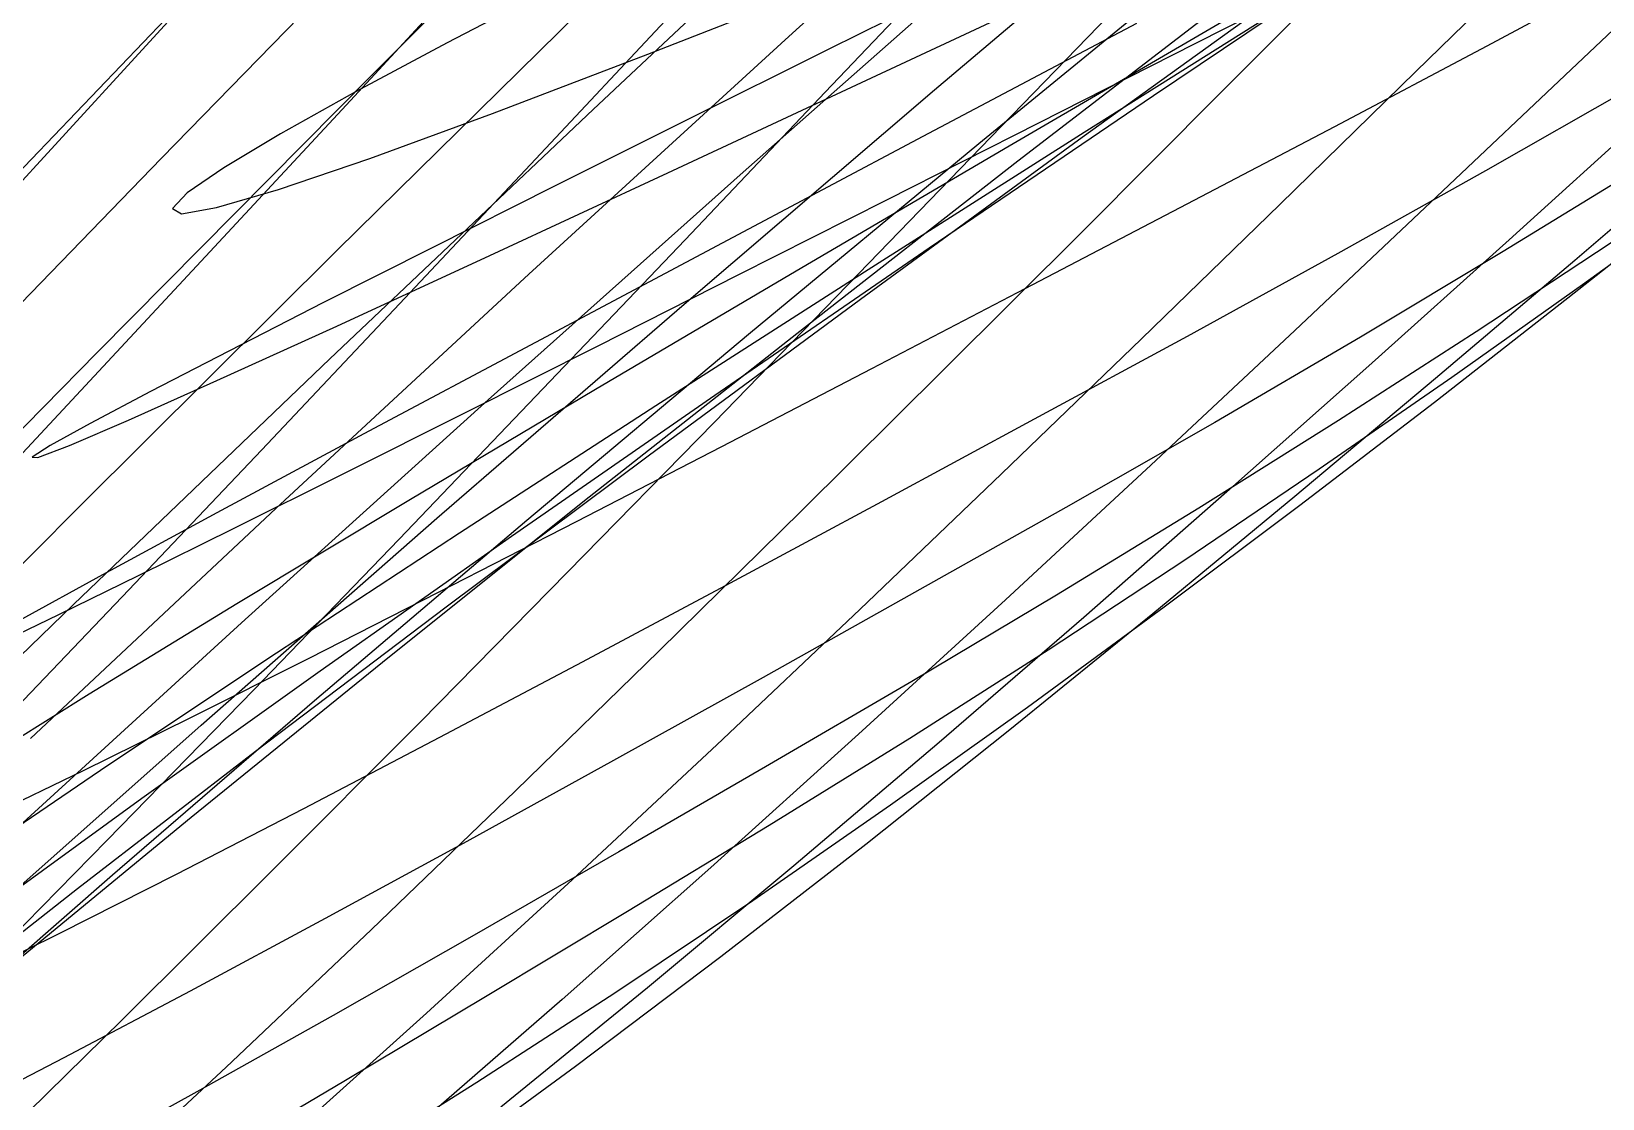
# Model space of a CAD drawing. Extents: x -607 to 1285, y -867 to 355.
# Drawn here: x 392 to 522.3, y -682.9 to -594.4 of the extents above; entities that cross this region are included whole.
import ezdxf

# ---------------------------------------------------------------- set-up
doc = ezdxf.new("R2010")
doc.units = 0
for name, color, linetype in [('0_6337', 7, 'CONTINUOUS'), ('0_6338', 7, 'CONTINUOUS'), ('0_6441', 7, 'CONTINUOUS'), ('0_6442', 7, 'CONTINUOUS'), ('0_6443', 7, 'CONTINUOUS'), ('0_6444', 7, 'CONTINUOUS'), ('0_6545', 7, 'CONTINUOUS'), ('0_6546', 7, 'CONTINUOUS'), ('0_6547', 7, 'CONTINUOUS'), ('0_6548', 7, 'CONTINUOUS'), ('0_6549', 7, 'CONTINUOUS'), ('0_6588', 7, 'CONTINUOUS'), ('0_6647', 7, 'CONTINUOUS'), ('0_6648', 7, 'CONTINUOUS'), ('0_6649', 7, 'CONTINUOUS'), ('0_6650', 7, 'CONTINUOUS'), ('0_6651', 7, 'CONTINUOUS'), ('0_6652', 7, 'CONTINUOUS'), ('0_6653', 7, 'CONTINUOUS'), ('0_6689', 7, 'CONTINUOUS'), ('0_6690', 7, 'CONTINUOUS'), ('0_6750', 7, 'CONTINUOUS'), ('0_6751', 7, 'CONTINUOUS'), ('0_6752', 7, 'CONTINUOUS'), ('0_6753', 7, 'CONTINUOUS'), ('0_6754', 7, 'CONTINUOUS'), ('0_6755', 7, 'CONTINUOUS'), ('0_6756', 7, 'CONTINUOUS'), ('0_6757', 7, 'CONTINUOUS'), ('0_6792', 7, 'CONTINUOUS'), ('0_6793', 7, 'CONTINUOUS'), ('0_6794', 7, 'CONTINUOUS'), ('0_6853', 7, 'CONTINUOUS'), ('0_6854', 7, 'CONTINUOUS'), ('0_6855', 7, 'CONTINUOUS'), ('0_6856', 7, 'CONTINUOUS'), ('0_6857', 7, 'CONTINUOUS'), ('0_6858', 7, 'CONTINUOUS'), ('0_6859', 7, 'CONTINUOUS'), ('0_6860', 7, 'CONTINUOUS'), ('0_6861', 7, 'CONTINUOUS'), ('0_6894', 7, 'CONTINUOUS'), ('0_6895', 7, 'CONTINUOUS'), ('0_6896', 7, 'CONTINUOUS'), ('0_6957', 7, 'CONTINUOUS'), ('0_6958', 7, 'CONTINUOUS'), ('0_6959', 7, 'CONTINUOUS'), ('0_6960', 7, 'CONTINUOUS'), ('0_6961', 7, 'CONTINUOUS'), ('0_6962', 7, 'CONTINUOUS'), ('0_6963', 7, 'CONTINUOUS'), ('0_6964', 7, 'CONTINUOUS'), ('0_6965', 7, 'CONTINUOUS'), ('0_6998', 7, 'CONTINUOUS'), ('0_6999', 7, 'CONTINUOUS'), ('0_7000', 7, 'CONTINUOUS'), ('0_7001', 7, 'CONTINUOUS'), ('0_7060', 7, 'CONTINUOUS'), ('0_7061', 7, 'CONTINUOUS'), ('0_7062', 7, 'CONTINUOUS'), ('0_7063', 7, 'CONTINUOUS'), ('0_7064', 7, 'CONTINUOUS'), ('0_7065', 7, 'CONTINUOUS'), ('0_7066', 7, 'CONTINUOUS'), ('0_7067', 7, 'CONTINUOUS'), ('0_7068', 7, 'CONTINUOUS'), ('0_7101', 7, 'CONTINUOUS'), ('0_7102', 7, 'CONTINUOUS'), ('0_7103', 7, 'CONTINUOUS'), ('0_7104', 7, 'CONTINUOUS'), ('0_7165', 7, 'CONTINUOUS'), ('0_7166', 7, 'CONTINUOUS'), ('0_7167', 7, 'CONTINUOUS'), ('0_7168', 7, 'CONTINUOUS'), ('0_7169', 7, 'CONTINUOUS'), ('0_7170', 7, 'CONTINUOUS'), ('0_7171', 7, 'CONTINUOUS'), ('0_7172', 7, 'CONTINUOUS'), ('0_7203', 7, 'CONTINUOUS'), ('0_7204', 7, 'CONTINUOUS'), ('0_7205', 7, 'CONTINUOUS'), ('0_7206', 7, 'CONTINUOUS'), ('0_7268', 7, 'CONTINUOUS'), ('0_7269', 7, 'CONTINUOUS'), ('0_7270', 7, 'CONTINUOUS'), ('0_7271', 7, 'CONTINUOUS'), ('0_7272', 7, 'CONTINUOUS'), ('0_7273', 7, 'CONTINUOUS'), ('0_7274', 7, 'CONTINUOUS'), ('0_7275', 7, 'CONTINUOUS'), ('0_7276', 7, 'CONTINUOUS'), ('0_7304', 7, 'CONTINUOUS'), ('0_7305', 7, 'CONTINUOUS'), ('0_7306', 7, 'CONTINUOUS'), ('0_7307', 7, 'CONTINUOUS'), ('0_7308', 7, 'CONTINUOUS'), ('0_7374', 7, 'CONTINUOUS'), ('0_7375', 7, 'CONTINUOUS'), ('0_7376', 7, 'CONTINUOUS'), ('0_7377', 7, 'CONTINUOUS'), ('0_7378', 7, 'CONTINUOUS'), ('0_7379', 7, 'CONTINUOUS'), ('0_7380', 7, 'CONTINUOUS'), ('0_7381', 7, 'CONTINUOUS'), ('0_7382', 7, 'CONTINUOUS'), ('0_7383', 7, 'CONTINUOUS'), ('0_7384', 7, 'CONTINUOUS'), ('0_7406', 7, 'CONTINUOUS'), ('0_7407', 7, 'CONTINUOUS'), ('0_7408', 7, 'CONTINUOUS'), ('0_7409', 7, 'CONTINUOUS'), ('0_7410', 7, 'CONTINUOUS'), ('0_7411', 7, 'CONTINUOUS'), ('0_7480', 7, 'CONTINUOUS'), ('0_7481', 7, 'CONTINUOUS'), ('0_7482', 7, 'CONTINUOUS'), ('0_7483', 7, 'CONTINUOUS'), ('0_7484', 7, 'CONTINUOUS'), ('0_7485', 7, 'CONTINUOUS'), ('0_7486', 7, 'CONTINUOUS'), ('0_7487', 7, 'CONTINUOUS'), ('0_7488', 7, 'CONTINUOUS'), ('0_7489', 7, 'CONTINUOUS'), ('0_7490', 7, 'CONTINUOUS'), ('0_7491', 7, 'CONTINUOUS'), ('0_7510', 7, 'CONTINUOUS'), ('0_7511', 7, 'CONTINUOUS'), ('0_7512', 7, 'CONTINUOUS'), ('0_7513', 7, 'CONTINUOUS'), ('0_7514', 7, 'CONTINUOUS'), ('0_7515', 7, 'CONTINUOUS'), ('0_7586', 7, 'CONTINUOUS'), ('0_7587', 7, 'CONTINUOUS'), ('0_7588', 7, 'CONTINUOUS'), ('0_7589', 7, 'CONTINUOUS'), ('0_7590', 7, 'CONTINUOUS'), ('0_7591', 7, 'CONTINUOUS'), ('0_7592', 7, 'CONTINUOUS'), ('0_7593', 7, 'CONTINUOUS'), ('0_7594', 7, 'CONTINUOUS'), ('0_7595', 7, 'CONTINUOUS'), ('0_7596', 7, 'CONTINUOUS'), ('0_7597', 7, 'CONTINUOUS'), ('0_7613', 7, 'CONTINUOUS'), ('0_7614', 7, 'CONTINUOUS'), ('0_7615', 7, 'CONTINUOUS'), ('0_7616', 7, 'CONTINUOUS'), ('0_7617', 7, 'CONTINUOUS'), ('0_7618', 7, 'CONTINUOUS'), ('0_7619', 7, 'CONTINUOUS'), ('0_7691', 7, 'CONTINUOUS'), ('0_7692', 7, 'CONTINUOUS'), ('0_7693', 7, 'CONTINUOUS'), ('0_7694', 7, 'CONTINUOUS'), ('0_7695', 7, 'CONTINUOUS'), ('0_7696', 7, 'CONTINUOUS'), ('0_7697', 7, 'CONTINUOUS'), ('0_7698', 7, 'CONTINUOUS'), ('0_7699', 7, 'CONTINUOUS'), ('0_7700', 7, 'CONTINUOUS'), ('0_7701', 7, 'CONTINUOUS'), ('0_7702', 7, 'CONTINUOUS'), ('0_7703', 7, 'CONTINUOUS'), ('0_7717', 7, 'CONTINUOUS'), ('0_7718', 7, 'CONTINUOUS'), ('0_7719', 7, 'CONTINUOUS'), ('0_7720', 7, 'CONTINUOUS'), ('0_7721', 7, 'CONTINUOUS'), ('0_7722', 7, 'CONTINUOUS'), ('0_7723', 7, 'CONTINUOUS'), ('0_7796', 7, 'CONTINUOUS'), ('0_7797', 7, 'CONTINUOUS'), ('0_7798', 7, 'CONTINUOUS'), ('0_7799', 7, 'CONTINUOUS'), ('0_7800', 7, 'CONTINUOUS'), ('0_7801', 7, 'CONTINUOUS'), ('0_7802', 7, 'CONTINUOUS'), ('0_7803', 7, 'CONTINUOUS'), ('0_7804', 7, 'CONTINUOUS'), ('0_7805', 7, 'CONTINUOUS'), ('0_7806', 7, 'CONTINUOUS'), ('0_7807', 7, 'CONTINUOUS'), ('0_7808', 7, 'CONTINUOUS'), ('0_7819', 7, 'CONTINUOUS'), ('0_7820', 7, 'CONTINUOUS'), ('0_7821', 7, 'CONTINUOUS'), ('0_7822', 7, 'CONTINUOUS'), ('0_7823', 7, 'CONTINUOUS'), ('0_7824', 7, 'CONTINUOUS'), ('0_7825', 7, 'CONTINUOUS'), ('0_7826', 7, 'CONTINUOUS'), ('0_7901', 7, 'CONTINUOUS'), ('0_7902', 7, 'CONTINUOUS'), ('0_7903', 7, 'CONTINUOUS'), ('0_7904', 7, 'CONTINUOUS'), ('0_7905', 7, 'CONTINUOUS'), ('0_7906', 7, 'CONTINUOUS'), ('0_7907', 7, 'CONTINUOUS'), ('0_7908', 7, 'CONTINUOUS'), ('0_7909', 7, 'CONTINUOUS'), ('0_7910', 7, 'CONTINUOUS'), ('0_7911', 7, 'CONTINUOUS'), ('0_7912', 7, 'CONTINUOUS'), ('0_7913', 7, 'CONTINUOUS'), ('0_7922', 7, 'CONTINUOUS'), ('0_7923', 7, 'CONTINUOUS'), ('0_7924', 7, 'CONTINUOUS'), ('0_7925', 7, 'CONTINUOUS'), ('0_7926', 7, 'CONTINUOUS'), ('0_7927', 7, 'CONTINUOUS'), ('0_7928', 7, 'CONTINUOUS'), ('0_7929', 7, 'CONTINUOUS'), ('0_8009', 7, 'CONTINUOUS'), ('0_8010', 7, 'CONTINUOUS'), ('0_8011', 7, 'CONTINUOUS'), ('0_8012', 7, 'CONTINUOUS'), ('0_8013', 7, 'CONTINUOUS'), ('0_8014', 7, 'CONTINUOUS'), ('0_8015', 7, 'CONTINUOUS'), ('0_8016', 7, 'CONTINUOUS'), ('0_8017', 7, 'CONTINUOUS'), ('0_8018', 7, 'CONTINUOUS'), ('0_8019', 7, 'CONTINUOUS'), ('0_8025', 7, 'CONTINUOUS'), ('0_8026', 7, 'CONTINUOUS'), ('0_8027', 7, 'CONTINUOUS'), ('0_8028', 7, 'CONTINUOUS'), ('0_8029', 7, 'CONTINUOUS'), ('0_8030', 7, 'CONTINUOUS'), ('0_8031', 7, 'CONTINUOUS'), ('0_8032', 7, 'CONTINUOUS'), ('0_8116', 7, 'CONTINUOUS'), ('0_8117', 7, 'CONTINUOUS'), ('0_8118', 7, 'CONTINUOUS'), ('0_8119', 7, 'CONTINUOUS'), ('0_8120', 7, 'CONTINUOUS'), ('0_8121', 7, 'CONTINUOUS'), ('0_8122', 7, 'CONTINUOUS'), ('0_8123', 7, 'CONTINUOUS'), ('0_8124', 7, 'CONTINUOUS'), ('0_8125', 7, 'CONTINUOUS'), ('0_8126', 7, 'CONTINUOUS'), ('0_8127', 7, 'CONTINUOUS'), ('0_8128', 7, 'CONTINUOUS'), ('0_8129', 7, 'CONTINUOUS'), ('0_8130', 7, 'CONTINUOUS'), ('0_8131', 7, 'CONTINUOUS'), ('0_8132', 7, 'CONTINUOUS'), ('0_8133', 7, 'CONTINUOUS'), ('0_8134', 7, 'CONTINUOUS'), ('0_8135', 7, 'CONTINUOUS'), ('0_8224', 7, 'CONTINUOUS'), ('0_8225', 7, 'CONTINUOUS'), ('0_8226', 7, 'CONTINUOUS'), ('0_8227', 7, 'CONTINUOUS'), ('0_8228', 7, 'CONTINUOUS'), ('0_8229', 7, 'CONTINUOUS'), ('0_8230', 7, 'CONTINUOUS'), ('0_8231', 7, 'CONTINUOUS'), ('0_8232', 7, 'CONTINUOUS'), ('0_8233', 7, 'CONTINUOUS'), ('0_8234', 7, 'CONTINUOUS'), ('0_8235', 7, 'CONTINUOUS'), ('0_8236', 7, 'CONTINUOUS'), ('0_8237', 7, 'CONTINUOUS')]:
    doc.layers.add(name, color=color, linetype=linetype)

msp = doc.modelspace()

# ---------------------------------------------------------------- linework, layer by layer
at = {"layer": '0_6337'}
msp.add_polyline3d([(411.8311, -584.1848, -2583.0618), (400.5167, -596.5483, -2588.5615)], dxfattribs=at)
at = {"layer": '0_6338'}
msp.add_polyline3d([(400.5167, -596.5483, -2588.5615), (389.0476, -609.0604, -2594.4124)], dxfattribs=at)
at = {"layer": '0_6441'}
msp.add_polyline3d([(428.8787, -588.7645, -2600.1274), (417.7198, -600.8265, -2606.2976)], dxfattribs=at)
at = {"layer": '0_6442'}
msp.add_polyline3d([(417.7198, -600.8265, -2606.2976), (406.4049, -613.03, -2612.8127)], dxfattribs=at)
at = {"layer": '0_6443'}
msp.add_polyline3d([(406.4049, -613.03, -2612.8127), (394.951, -625.3403, -2619.8154)], dxfattribs=at)
at = {"layer": '0_6444'}
msp.add_polyline3d([(394.951, -625.3403, -2619.8154), (383.3752, -637.7229, -2627.4495)], dxfattribs=at)
at = {"layer": '0_6545'}
msp.add_polyline3d([(444.9455, -593.0388, -2617.4194), (433.8022, -604.9251, -2624.218)], dxfattribs=at)
at = {"layer": '0_6546'}
msp.add_polyline3d([(433.8022, -604.9251, -2624.218), (422.5001, -616.9472, -2631.3577)], dxfattribs=at)
at = {"layer": '0_6547'}
msp.add_polyline3d([(422.5001, -616.9472, -2631.3577), (411.0544, -629.069, -2638.973)], dxfattribs=at)
at = {"layer": '0_6548'}
msp.add_polyline3d([(411.0544, -629.069, -2638.973), (399.4805, -641.2545, -2647.1987)], dxfattribs=at)
at = {"layer": '0_6549'}
msp.add_polyline3d([(399.4805, -641.2545, -2647.1987), (387.7935, -653.4675, -2656.1697)], dxfattribs=at)
at = {"layer": '0_6588'}
msp.add_polyline3d([(384.5037, -612.6916, -2980.2163), (406.7704, -589.442, -2962.9824)], dxfattribs=at)
at = {"layer": '0_6647'}
msp.add_polyline3d([(469.2787, -587.3343, -2628.6025), (457.8199, -599.4044, -2635.965)], dxfattribs=at)
at = {"layer": '0_6648'}
msp.add_polyline3d([(457.8199, -599.4044, -2635.965), (446.1823, -611.6466, -2643.5396)], dxfattribs=at)
at = {"layer": '0_6649'}
msp.add_polyline3d([(446.1823, -611.6466, -2643.5396), (434.3857, -624.0162, -2651.4502)], dxfattribs=at)
at = {"layer": '0_6650'}
msp.add_polyline3d([(434.3857, -624.0162, -2651.4502), (422.4503, -636.469, -2659.821)], dxfattribs=at)
at = {"layer": '0_6651'}
msp.add_polyline3d([(422.4503, -636.469, -2659.821), (410.3963, -648.9603, -2668.7764)], dxfattribs=at)
at = {"layer": '0_6652'}
msp.add_polyline3d([(410.3963, -648.9603, -2668.7764), (398.2436, -661.4458, -2678.4407)], dxfattribs=at)
at = {"layer": '0_6653'}
msp.add_polyline3d([(398.2436, -661.4458, -2678.4407), (386.0124, -673.8809, -2688.9377)], dxfattribs=at)
at = {"layer": '0_6689'}
msp.add_polyline3d([(380.2072, -628.1179, -2997.7114), (402.7296, -604.8854, -2980.3494)], dxfattribs=at)
at = {"layer": '0_6690'}
msp.add_polyline3d([(402.7296, -604.8854, -2980.3494), (425.711, -581.3528, -2961.6143)], dxfattribs=at)
at = {"layer": '0_6750'}
msp.add_polyline3d([(484.0783, -590.2005, -2646.6982), (472.4233, -602.2445, -2654.8489)], dxfattribs=at)
at = {"layer": '0_6751'}
msp.add_polyline3d([(472.4233, -602.2445, -2654.8489), (460.5877, -614.4568, -2663.2158)], dxfattribs=at)
at = {"layer": '0_6752'}
msp.add_polyline3d([(460.5877, -614.4568, -2663.2158), (448.5936, -626.7888, -2671.9106)], dxfattribs=at)
at = {"layer": '0_6753'}
msp.add_polyline3d([(448.5936, -626.7888, -2671.9106), (436.4633, -639.1915, -2681.0452)], dxfattribs=at)
at = {"layer": '0_6754'}
msp.add_polyline3d([(436.4633, -639.1915, -2681.0452), (424.2193, -651.616, -2690.7307)], dxfattribs=at)
at = {"layer": '0_6755'}
msp.add_polyline3d([(424.2193, -651.616, -2690.7307), (411.8838, -664.0135, -2701.079)], dxfattribs=at)
at = {"layer": '0_6756'}
msp.add_polyline3d([(411.8838, -664.0135, -2701.079), (399.4789, -676.3351, -2712.202)], dxfattribs=at)
at = {"layer": '0_6757'}
msp.add_polyline3d([(399.4789, -676.3351, -2712.202), (387.0271, -688.5319, -2724.2107)], dxfattribs=at)
at = {"layer": '0_6792'}
msp.add_polyline3d([(375.126, -643.6708, -3013.929), (397.3984, -620.9919, -2996.6958)], dxfattribs=at)
at = {"layer": '0_6793'}
msp.add_polyline3d([(397.3984, -620.9919, -2996.6958), (420.2189, -597.9531, -2978.0627)], dxfattribs=at)
at = {"layer": '0_6794'}
msp.add_polyline3d([(420.2189, -597.9531, -2978.0627), (443.4904, -574.6517, -2958.1123)], dxfattribs=at)
at = {"layer": '0_6853'}
msp.add_polyline3d([(501.9223, -588.1144, -2664.2246), (490.6517, -599.4232, -2673.0603)], dxfattribs=at)
at = {"layer": '0_6854'}
msp.add_polyline3d([(490.6517, -599.4232, -2673.0603), (479.2066, -610.8886, -2682.1108)], dxfattribs=at)
at = {"layer": '0_6855'}
msp.add_polyline3d([(479.2066, -610.8886, -2682.1108), (467.6089, -622.4624, -2691.47)], dxfattribs=at)
at = {"layer": '0_6856'}
msp.add_polyline3d([(467.6089, -622.4624, -2691.47), (455.8804, -634.0966, -2701.2307)], dxfattribs=at)
at = {"layer": '0_6857'}
msp.add_polyline3d([(455.8804, -634.0966, -2701.2307), (444.0429, -645.743, -2711.487)], dxfattribs=at)
at = {"layer": '0_6858'}
msp.add_polyline3d([(444.0429, -645.743, -2711.487), (432.1185, -657.3536, -2722.3318)], dxfattribs=at)
at = {"layer": '0_6859'}
msp.add_polyline3d([(432.1185, -657.3536, -2722.3318), (420.1288, -668.88, -2733.859)], dxfattribs=at)
at = {"layer": '0_6860'}
msp.add_polyline3d([(420.1288, -668.88, -2733.859), (408.0959, -680.2744, -2746.1614)], dxfattribs=at)
at = {"layer": '0_6861'}
msp.add_polyline3d([(408.0959, -680.2744, -2746.1614), (396.0416, -691.4885, -2759.3328)], dxfattribs=at)
at = {"layer": '0_6894'}
msp.add_polyline3d([(375.4144, -654.3965, -3019.5854), (396.0629, -633.6586, -3003.4805)], dxfattribs=at)
at = {"layer": '0_6895'}
msp.add_polyline3d([(396.0629, -633.6586, -3003.4805), (417.3257, -612.5133, -2986.0107)], dxfattribs=at)
at = {"layer": '0_6896'}
msp.add_polyline3d([(417.3257, -612.5133, -2986.0107), (439.1166, -591.0461, -2967.249)], dxfattribs=at)
at = {"layer": '0_6957'}
msp.add_polyline3d([(517.9565, -586.8065, -2681.229), (506.8328, -597.6822, -2690.4905)], dxfattribs=at)
at = {"layer": '0_6958'}
msp.add_polyline3d([(506.8328, -597.6822, -2690.4905), (495.5312, -608.7122, -2699.9744)], dxfattribs=at)
at = {"layer": '0_6959'}
msp.add_polyline3d([(495.5312, -608.7122, -2699.9744), (484.0649, -619.8545, -2709.7742)], dxfattribs=at)
at = {"layer": '0_6960'}
msp.add_polyline3d([(484.0649, -619.8545, -2709.7742), (472.4473, -631.0679, -2719.984)], dxfattribs=at)
at = {"layer": '0_6961'}
msp.add_polyline3d([(472.4473, -631.0679, -2719.984), (460.6918, -642.3107, -2730.697)], dxfattribs=at)
at = {"layer": '0_6962'}
msp.add_polyline3d([(460.6918, -642.3107, -2730.697), (448.8118, -653.5415, -2742.0073)], dxfattribs=at)
at = {"layer": '0_6963'}
msp.add_polyline3d([(448.8118, -653.5415, -2742.0073), (436.8206, -664.7189, -2754.0083)], dxfattribs=at)
at = {"layer": '0_6964'}
msp.add_polyline3d([(436.8206, -664.7189, -2754.0083), (424.7317, -675.8013, -2766.794)], dxfattribs=at)
at = {"layer": '0_6965'}
msp.add_polyline3d([(424.7317, -675.8013, -2766.794), (412.5584, -686.7471, -2780.4578)], dxfattribs=at)
at = {"layer": '0_6998'}
msp.add_polyline3d([(374.86, -661.8085, -3039.8506), (395.4423, -641.8851, -3021.9746)], dxfattribs=at)
at = {"layer": '0_6999'}
msp.add_polyline3d([(395.4423, -641.8851, -3021.9746), (416.7016, -621.5313, -3002.6797)], dxfattribs=at)
at = {"layer": '0_7000'}
msp.add_polyline3d([(416.7016, -621.5313, -3002.6797), (438.547, -600.8317, -2982.0588)], dxfattribs=at)
at = {"layer": '0_7001'}
msp.add_polyline3d([(438.547, -600.8317, -2982.0588), (460.8874, -579.8709, -2960.2039)], dxfattribs=at)
at = {"layer": '0_7060'}
msp.add_polyline3d([(531.6765, -586.1871, -2700.3372), (520.2156, -597.0448, -2710.4968)], dxfattribs=at)
at = {"layer": '0_7061'}
msp.add_polyline3d([(520.2156, -597.0448, -2710.4968), (508.5748, -608.0527, -2720.8823)], dxfattribs=at)
at = {"layer": '0_7062'}
msp.add_polyline3d([(508.5748, -608.0527, -2720.8823), (496.7727, -619.1642, -2731.5715)], dxfattribs=at)
at = {"layer": '0_7063'}
msp.add_polyline3d([(496.7727, -619.1642, -2731.5715), (484.828, -630.3331, -2742.6414)], dxfattribs=at)
at = {"layer": '0_7064'}
msp.add_polyline3d([(484.828, -630.3331, -2742.6414), (472.7593, -641.5126, -2754.1697)], dxfattribs=at)
at = {"layer": '0_7065'}
msp.add_polyline3d([(472.7593, -641.5126, -2754.1697), (460.5854, -652.6566, -2766.234)], dxfattribs=at)
at = {"layer": '0_7066'}
msp.add_polyline3d([(460.5854, -652.6566, -2766.234), (448.3249, -663.7184, -2778.9111)], dxfattribs=at)
at = {"layer": '0_7067'}
msp.add_polyline3d([(448.3249, -663.7184, -2778.9111), (435.9965, -674.6516, -2792.279)], dxfattribs=at)
at = {"layer": '0_7068'}
msp.add_polyline3d([(435.9965, -674.6516, -2792.279), (423.6188, -685.4098, -2806.415)], dxfattribs=at)
at = {"layer": '0_7101'}
msp.add_polyline3d([(391.8847, -652.9981, -3038.6985), (412.2388, -633.9374, -3019.9287)], dxfattribs=at)
at = {"layer": '0_7102'}
msp.add_polyline3d([(412.2388, -633.9374, -3019.9287), (433.2339, -614.5044, -2999.8232)], dxfattribs=at)
at = {"layer": '0_7103'}
msp.add_polyline3d([(433.2339, -614.5044, -2999.8232), (454.7859, -594.774, -2978.4717)], dxfattribs=at)
at = {"layer": '0_7104'}
msp.add_polyline3d([(454.7859, -594.774, -2978.4717), (476.8102, -574.8218, -2955.9639)], dxfattribs=at)
at = {"layer": '0_7165'}
msp.add_polyline3d([(526.0446, -601.2661, -2738.7432), (514.5523, -611.6489, -2749.885)], dxfattribs=at)
at = {"layer": '0_7166'}
msp.add_polyline3d([(514.5523, -611.6489, -2749.885), (502.9141, -622.0889, -2761.3867)], dxfattribs=at)
at = {"layer": '0_7167'}
msp.add_polyline3d([(502.9141, -622.0889, -2761.3867), (491.1456, -632.5441, -2773.3145)], dxfattribs=at)
at = {"layer": '0_7168'}
msp.add_polyline3d([(491.1456, -632.5441, -2773.3145), (479.2624, -642.9725, -2785.7356)], dxfattribs=at)
at = {"layer": '0_7169'}
msp.add_polyline3d([(479.2624, -642.9725, -2785.7356), (467.28, -653.332, -2798.7163)], dxfattribs=at)
at = {"layer": '0_7170'}
msp.add_polyline3d([(467.28, -653.332, -2798.7163), (455.2139, -663.5806, -2812.3237)], dxfattribs=at)
at = {"layer": '0_7171'}
msp.add_polyline3d([(455.2139, -663.5806, -2812.3237), (443.0798, -673.6763, -2826.624)], dxfattribs=at)
at = {"layer": '0_7172'}
msp.add_polyline3d([(443.0798, -673.6763, -2826.624), (430.8932, -683.577, -2841.6846)], dxfattribs=at)
at = {"layer": '0_7203'}
msp.add_polyline3d([(389.6307, -661.4631, -3055.448), (409.3679, -643.4106, -3036.958)], dxfattribs=at)
at = {"layer": '0_7204'}
msp.add_polyline3d([(409.3679, -643.4106, -3036.958), (429.8529, -624.9075, -3017.0857)], dxfattribs=at)
at = {"layer": '0_7205'}
msp.add_polyline3d([(429.8529, -624.9075, -3017.0857), (450.9963, -606.0312, -2995.9258)], dxfattribs=at)
at = {"layer": '0_7206'}
msp.add_polyline3d([(450.9963, -606.0312, -2995.9258), (472.7091, -586.8596, -2973.5732)], dxfattribs=at)
at = {"layer": '0_7268'}
msp.add_polyline3d([(531.4299, -603.5693, -2768.1277), (520.009, -613.3548, -2780.0537)], dxfattribs=at)
at = {"layer": '0_7269'}
msp.add_polyline3d([(520.009, -613.3548, -2780.0537), (508.4544, -623.1585, -2792.3735)], dxfattribs=at)
at = {"layer": '0_7270'}
msp.add_polyline3d([(508.4544, -623.1585, -2792.3735), (496.7797, -632.9424, -2805.1433)], dxfattribs=at)
at = {"layer": '0_7271'}
msp.add_polyline3d([(496.7797, -632.9424, -2805.1433), (484.9986, -642.668, -2818.4192)], dxfattribs=at)
at = {"layer": '0_7272'}
msp.add_polyline3d([(484.9986, -642.668, -2818.4192), (473.1246, -652.2972, -2832.2566)], dxfattribs=at)
at = {"layer": '0_7273'}
msp.add_polyline3d([(473.1246, -652.2972, -2832.2566), (461.1715, -661.7917, -2846.712)], dxfattribs=at)
at = {"layer": '0_7274'}
msp.add_polyline3d([(461.1715, -661.7917, -2846.712), (449.153, -671.1132, -2861.8408)], dxfattribs=at)
at = {"layer": '0_7275'}
msp.add_polyline3d([(449.153, -671.1132, -2861.8408), (437.0826, -680.2235, -2877.6992)], dxfattribs=at)
at = {"layer": '0_7276'}
msp.add_polyline3d([(437.0826, -680.2235, -2877.6992), (424.9741, -689.0843, -2894.3433)], dxfattribs=at)
at = {"layer": '0_7304'}
msp.add_polyline3d([(387.3038, -668.5309, -3073.2622), (406.0275, -651.8932, -3055.2832)], dxfattribs=at)
at = {"layer": '0_7305'}
msp.add_polyline3d([(406.0275, -651.8932, -3055.2832), (425.5921, -634.7427, -3035.8767)], dxfattribs=at)
at = {"layer": '0_7306'}
msp.add_polyline3d([(425.5921, -634.7427, -3035.8767), (445.9089, -617.1543, -3015.14)], dxfattribs=at)
at = {"layer": '0_7307'}
msp.add_polyline3d([(445.9089, -617.1543, -3015.14), (466.8886, -599.2024, -2993.1694)], dxfattribs=at)
at = {"layer": '0_7308'}
msp.add_polyline3d([(466.8886, -599.2024, -2993.1694), (488.4423, -580.9622, -2970.063)], dxfattribs=at)
at = {"layer": '0_7374'}
msp.add_polyline3d([(530.4166, -607.8252, -2807.145), (519.438, -616.4999, -2819.8115)], dxfattribs=at)
at = {"layer": '0_7375'}
msp.add_polyline3d([(519.438, -616.4999, -2819.8115), (508.3558, -625.1299, -2832.9016)], dxfattribs=at)
at = {"layer": '0_7376'}
msp.add_polyline3d([(508.3558, -625.1299, -2832.9016), (497.1823, -633.6825, -2846.4565)], dxfattribs=at)
at = {"layer": '0_7377'}
msp.add_polyline3d([(497.1823, -633.6825, -2846.4565), (485.9295, -642.1251, -2860.5178)], dxfattribs=at)
at = {"layer": '0_7378'}
msp.add_polyline3d([(485.9295, -642.1251, -2860.5178), (474.6098, -650.425, -2875.1265)], dxfattribs=at)
at = {"layer": '0_7379'}
msp.add_polyline3d([(474.6098, -650.425, -2875.1265), (463.2353, -658.5495, -2890.3237)], dxfattribs=at)
at = {"layer": '0_7380'}
msp.add_polyline3d([(463.2353, -658.5495, -2890.3237), (451.8182, -666.4659, -2906.151)], dxfattribs=at)
at = {"layer": '0_7381'}
msp.add_polyline3d([(451.8182, -666.4659, -2906.151), (440.3706, -674.1417, -2922.6494)], dxfattribs=at)
at = {"layer": '0_7382'}
msp.add_polyline3d([(440.3706, -674.1417, -2922.6494), (428.905, -681.544, -2939.8604)], dxfattribs=at)
at = {"layer": '0_7383'}
msp.add_polyline3d([(428.905, -681.544, -2939.8604), (428.9049, -681.5441, -2939.8604)], dxfattribs=at)
at = {"layer": '0_7384'}
msp.add_polyline3d([(428.9049, -681.5441, -2939.8604), (417.4322, -688.7732, -2957.5093)], dxfattribs=at)
at = {"layer": '0_7406'}
msp.add_polyline3d([(382.836, -678.1573, -3088.628), (398.6676, -664.3064, -3073.5864)], dxfattribs=at)
at = {"layer": '0_7407'}
msp.add_polyline3d([(398.6676, -664.3064, -3073.5864), (415.431, -649.868, -3057.1123)], dxfattribs=at)
at = {"layer": '0_7408'}
msp.add_polyline3d([(415.431, -649.868, -3057.1123), (433.0497, -634.9054, -3039.2869)], dxfattribs=at)
at = {"layer": '0_7409'}
msp.add_polyline3d([(433.0497, -634.9054, -3039.2869), (451.4474, -619.4818, -3020.1917)], dxfattribs=at)
at = {"layer": '0_7410'}
msp.add_polyline3d([(451.4474, -619.4818, -3020.1917), (470.5475, -603.6604, -2999.9082)], dxfattribs=at)
at = {"layer": '0_7411'}
msp.add_polyline3d([(470.5475, -603.6604, -2999.9082), (490.2736, -587.5045, -2978.5178)], dxfattribs=at)
at = {"layer": '0_7480'}
msp.add_polyline3d([(531.345, -607.6791, -2844.3308), (520.6606, -615.385, -2857.6821)], dxfattribs=at)
at = {"layer": '0_7481'}
msp.add_polyline3d([(520.6606, -615.385, -2857.6821), (509.8151, -623.0581, -2871.562)], dxfattribs=at)
at = {"layer": '0_7482'}
msp.add_polyline3d([(509.8151, -623.0581, -2871.562), (498.8084, -630.6782, -2886.0156)], dxfattribs=at)
at = {"layer": '0_7483'}
msp.add_polyline3d([(498.8084, -630.6782, -2886.0156), (487.6404, -638.2249, -2901.0876)], dxfattribs=at)
at = {"layer": '0_7484'}
msp.add_polyline3d([(487.6404, -638.2249, -2901.0876), (476.3113, -645.6779, -2916.8228)], dxfattribs=at)
at = {"layer": '0_7485'}
msp.add_polyline3d([(476.3113, -645.6779, -2916.8228), (464.821, -653.0167, -2933.2659)], dxfattribs=at)
at = {"layer": '0_7486'}
msp.add_polyline3d([(464.821, -653.0167, -2933.2659), (453.1694, -660.2212, -2950.4617)], dxfattribs=at)
at = {"layer": '0_7487'}
msp.add_polyline3d([(453.1694, -660.2212, -2950.4617), (453.1694, -660.2213, -2950.4617)], dxfattribs=at)
at = {"layer": '0_7488'}
msp.add_polyline3d([(453.1694, -660.2213, -2950.4617), (441.3953, -667.359, -2968.1514)], dxfattribs=at)
at = {"layer": '0_7489'}
msp.add_polyline3d([(441.3953, -667.359, -2968.1514), (429.6294, -674.4471, -2985.9268)], dxfattribs=at)
at = {"layer": '0_7490'}
msp.add_polyline3d([(429.6294, -674.4471, -2985.9268), (418.0097, -681.389, -3003.6094)], dxfattribs=at)
at = {"layer": '0_7491'}
msp.add_polyline3d([(418.0097, -681.389, -3003.6094), (406.6741, -688.0881, -3021.0208)], dxfattribs=at)
at = {"layer": '0_7510'}
msp.add_polyline3d([(390.3384, -671.7887, -3103.1711), (405.2151, -659.5316, -3087.94)], dxfattribs=at)
at = {"layer": '0_7511'}
msp.add_polyline3d([(405.2151, -659.5316, -3087.94), (421.0751, -646.677, -3071.2344)], dxfattribs=at)
at = {"layer": '0_7512'}
msp.add_polyline3d([(421.0751, -646.677, -3071.2344), (437.8436, -633.2825, -3053.1401)], dxfattribs=at)
at = {"layer": '0_7513'}
msp.add_polyline3d([(437.8436, -633.2825, -3053.1401), (455.4459, -619.4056, -3033.7427)], dxfattribs=at)
at = {"layer": '0_7514'}
msp.add_polyline3d([(455.4459, -619.4056, -3033.7427), (473.8071, -605.1038, -3013.1274)], dxfattribs=at)
at = {"layer": '0_7515'}
msp.add_polyline3d([(473.8071, -605.1038, -3013.1274), (492.8524, -590.4347, -2991.3796)], dxfattribs=at)
at = {"layer": '0_7586'}
msp.add_polyline3d([(523.0248, -611.9032, -2891.6108), (511.8149, -619.2824, -2906.3806)], dxfattribs=at)
at = {"layer": '0_7587'}
msp.add_polyline3d([(511.8149, -619.2824, -2906.3806), (500.4108, -626.6246, -2921.7397)], dxfattribs=at)
at = {"layer": '0_7588'}
msp.add_polyline3d([(500.4108, -626.6246, -2921.7397), (488.8091, -633.9137, -2937.7292)], dxfattribs=at)
at = {"layer": '0_7589'}
msp.add_polyline3d([(488.8091, -633.9137, -2937.7292), (477.0065, -641.1338, -2954.3901)], dxfattribs=at)
at = {"layer": '0_7590'}
msp.add_polyline3d([(477.0065, -641.1338, -2954.3901), (464.9997, -648.269, -2971.7637)], dxfattribs=at)
at = {"layer": '0_7591'}
msp.add_polyline3d([(464.9997, -648.269, -2971.7637), (464.9996, -648.2691, -2971.7637)], dxfattribs=at)
at = {"layer": '0_7592'}
msp.add_polyline3d([(464.9996, -648.2691, -2971.7637), (452.846, -655.3624, -2989.6108)], dxfattribs=at)
at = {"layer": '0_7593'}
msp.add_polyline3d([(452.846, -655.3624, -2989.6108), (440.6981, -662.4062, -3007.5425)], dxfattribs=at)
at = {"layer": '0_7594'}
msp.add_polyline3d([(440.6981, -662.4062, -3007.5425), (428.6955, -669.309, -3025.3745)], dxfattribs=at)
at = {"layer": '0_7595'}
msp.add_polyline3d([(428.6955, -669.309, -3025.3745), (416.9777, -675.9789, -3042.923)], dxfattribs=at)
at = {"layer": '0_7596'}
msp.add_polyline3d([(416.9777, -675.9789, -3042.923), (405.6843, -682.3243, -3060.004)], dxfattribs=at)
at = {"layer": '0_7597'}
msp.add_polyline3d([(405.6843, -682.3243, -3060.004), (394.9547, -688.2534, -3076.4326)], dxfattribs=at)
at = {"layer": '0_7613'}
msp.add_polyline3d([(382.0725, -676.2027, -3134.9028), (395.7645, -665.4551, -3120.3684)], dxfattribs=at)
at = {"layer": '0_7614'}
msp.add_polyline3d([(395.7645, -665.4551, -3120.3684), (410.5526, -654.0638, -3104.2324)], dxfattribs=at)
at = {"layer": '0_7615'}
msp.add_polyline3d([(410.5526, -654.0638, -3104.2324), (426.3604, -642.0829, -3086.5876)], dxfattribs=at)
at = {"layer": '0_7616'}
msp.add_polyline3d([(426.3604, -642.0829, -3086.5876), (443.1116, -629.5666, -3067.5269)], dxfattribs=at)
at = {"layer": '0_7617'}
msp.add_polyline3d([(443.1116, -629.5666, -3067.5269), (460.7296, -616.5692, -3047.1436)], dxfattribs=at)
at = {"layer": '0_7618'}
msp.add_polyline3d([(460.7296, -616.5692, -3047.1436), (479.1379, -603.1447, -3025.53)], dxfattribs=at)
at = {"layer": '0_7619'}
msp.add_polyline3d([(479.1379, -603.1447, -3025.53), (498.2602, -589.3475, -3002.7793)], dxfattribs=at)
at = {"layer": '0_7691'}
msp.add_polyline3d([(525.679, -605.5207, -2925.2773), (514.076, -612.6154, -2940.876)], dxfattribs=at)
at = {"layer": '0_7692'}
msp.add_polyline3d([(514.076, -612.6154, -2940.876), (502.2299, -619.7087, -2957.0818)], dxfattribs=at)
at = {"layer": '0_7693'}
msp.add_polyline3d([(502.2299, -619.7087, -2957.0818), (490.1331, -626.7901, -2973.9326)], dxfattribs=at)
at = {"layer": '0_7694'}
msp.add_polyline3d([(490.1331, -626.7901, -2973.9326), (477.7779, -633.8492, -2991.4673)], dxfattribs=at)
at = {"layer": '0_7695'}
msp.add_polyline3d([(477.7779, -633.8492, -2991.4673), (477.7779, -633.8493, -2991.4673)], dxfattribs=at)
at = {"layer": '0_7696'}
msp.add_polyline3d([(477.7779, -633.8493, -2991.4673), (465.2345, -640.9081, -3009.4702)], dxfattribs=at)
at = {"layer": '0_7697'}
msp.add_polyline3d([(465.2345, -640.9081, -3009.4702), (452.6739, -647.9365, -3027.5728)], dxfattribs=at)
at = {"layer": '0_7698'}
msp.add_polyline3d([(452.6739, -647.9365, -3027.5728), (440.2396, -654.8455, -3045.584)], dxfattribs=at)
at = {"layer": '0_7699'}
msp.add_polyline3d([(440.2396, -654.8455, -3045.584), (428.0756, -661.5461, -3063.3123)], dxfattribs=at)
at = {"layer": '0_7700'}
msp.add_polyline3d([(428.0756, -661.5461, -3063.3123), (416.3254, -667.9496, -3080.567)], dxfattribs=at)
at = {"layer": '0_7701'}
msp.add_polyline3d([(416.3254, -667.9496, -3080.567), (405.1328, -673.9669, -3097.156)], dxfattribs=at)
at = {"layer": '0_7702'}
msp.add_polyline3d([(405.1328, -673.9669, -3097.156), (394.6415, -679.5091, -3112.8887)], dxfattribs=at)
at = {"layer": '0_7703'}
msp.add_polyline3d([(394.6415, -679.5091, -3112.8887), (384.9952, -684.4874, -3127.5735)], dxfattribs=at)
at = {"layer": '0_7717'}
msp.add_polyline3d([(387.4592, -667.8743, -3152.446), (401.1007, -657.9612, -3137.0396)], dxfattribs=at)
at = {"layer": '0_7718'}
msp.add_polyline3d([(401.1007, -657.9612, -3137.0396), (415.9, -647.3959, -3119.9724)], dxfattribs=at)
at = {"layer": '0_7719'}
msp.add_polyline3d([(415.9, -647.3959, -3119.9724), (431.776, -636.2317, -3101.3472)], dxfattribs=at)
at = {"layer": '0_7720'}
msp.add_polyline3d([(431.776, -636.2317, -3101.3472), (448.6476, -624.5214, -3081.266)], dxfattribs=at)
at = {"layer": '0_7721'}
msp.add_polyline3d([(448.6476, -624.5214, -3081.266), (466.4337, -612.3184, -3059.832)], dxfattribs=at)
at = {"layer": '0_7722'}
msp.add_polyline3d([(466.4337, -612.3184, -3059.832), (485.0533, -599.6755, -3037.147)], dxfattribs=at)
at = {"layer": '0_7723'}
msp.add_polyline3d([(485.0533, -599.6755, -3037.147), (504.4253, -586.646, -3013.3132)], dxfattribs=at)
at = {"layer": '0_7796'}
msp.add_polyline3d([(524.6224, -599.062, -2962.9988), (512.6008, -605.9185, -2979.306)], dxfattribs=at)
at = {"layer": '0_7797'}
msp.add_polyline3d([(512.6008, -605.9185, -2979.306), (500.3419, -612.7851, -2996.1516)], dxfattribs=at)
at = {"layer": '0_7798'}
msp.add_polyline3d([(500.3419, -612.7851, -2996.1516), (487.8394, -619.6538, -3013.564)], dxfattribs=at)
at = {"layer": '0_7799'}
msp.add_polyline3d([(487.8394, -619.6538, -3013.564), (487.8393, -619.6539, -3013.564)], dxfattribs=at)
at = {"layer": '0_7800'}
msp.add_polyline3d([(487.8393, -619.6539, -3013.564), (475.1596, -626.5355, -3031.3691)], dxfattribs=at)
at = {"layer": '0_7801'}
msp.add_polyline3d([(475.1596, -626.5355, -3031.3691), (462.4699, -633.3899, -3049.2446)], dxfattribs=at)
at = {"layer": '0_7802'}
msp.add_polyline3d([(462.4699, -633.3899, -3049.2446), (449.916, -640.1319, -3066.9966)], dxfattribs=at)
at = {"layer": '0_7803'}
msp.add_polyline3d([(449.916, -640.1319, -3066.9966), (437.6433, -646.6766, -3084.431)], dxfattribs=at)
at = {"layer": '0_7804'}
msp.add_polyline3d([(437.6433, -646.6766, -3084.431), (425.7972, -652.9391, -3101.3535)], dxfattribs=at)
at = {"layer": '0_7805'}
msp.add_polyline3d([(425.7972, -652.9391, -3101.3535), (414.5236, -658.8342, -3117.57)], dxfattribs=at)
at = {"layer": '0_7806'}
msp.add_polyline3d([(414.5236, -658.8342, -3117.57), (403.9678, -664.2772, -3132.887)], dxfattribs=at)
at = {"layer": '0_7807'}
msp.add_polyline3d([(403.9678, -664.2772, -3132.887), (394.2754, -669.1829, -3147.1099)], dxfattribs=at)
at = {"layer": '0_7808'}
msp.add_polyline3d([(394.2754, -669.1829, -3147.1099), (385.5921, -673.4665, -3160.045)], dxfattribs=at)
at = {"layer": '0_7819'}
msp.add_polyline3d([(386.2759, -663.3875, -3175.8618), (398.2983, -655.2187, -3161.8208)], dxfattribs=at)
at = {"layer": '0_7820'}
msp.add_polyline3d([(398.2983, -655.2187, -3161.8208), (398.2982, -655.2189, -3161.8208)], dxfattribs=at)
at = {"layer": '0_7821'}
msp.add_polyline3d([(398.2982, -655.2189, -3161.8208), (412.2958, -645.9037, -3145.1345)], dxfattribs=at)
at = {"layer": '0_7822'}
msp.add_polyline3d([(412.2958, -645.9037, -3145.1345), (427.48, -635.9443, -3126.7827)], dxfattribs=at)
at = {"layer": '0_7823'}
msp.add_polyline3d([(427.48, -635.9443, -3126.7827), (443.765, -625.3929, -3106.8755)], dxfattribs=at)
at = {"layer": '0_7824'}
msp.add_polyline3d([(443.765, -625.3929, -3106.8755), (461.0651, -614.3019, -3085.5232)], dxfattribs=at)
at = {"layer": '0_7825'}
msp.add_polyline3d([(461.0651, -614.3019, -3085.5232), (479.2946, -602.7236, -3062.8362)], dxfattribs=at)
at = {"layer": '0_7826'}
msp.add_polyline3d([(479.2946, -602.7236, -3062.8362), (498.3678, -590.7104, -3038.9248)], dxfattribs=at)
at = {"layer": '0_7901'}
msp.add_polyline3d([(525.0811, -588.9547, -2998.301), (512.6974, -595.5861, -3015.0913)], dxfattribs=at)
at = {"layer": '0_7902'}
msp.add_polyline3d([(512.6974, -595.5861, -3015.0913), (500.062, -602.2673, -3032.359)], dxfattribs=at)
at = {"layer": '0_7903'}
msp.add_polyline3d([(500.062, -602.2673, -3032.359), (500.062, -602.2674, -3032.359)], dxfattribs=at)
at = {"layer": '0_7904'}
msp.add_polyline3d([(500.062, -602.2674, -3032.359), (487.2355, -608.9969, -3049.973)], dxfattribs=at)
at = {"layer": '0_7905'}
msp.add_polyline3d([(487.2355, -608.9969, -3049.973), (474.3825, -615.7201, -3067.6553)], dxfattribs=at)
at = {"layer": '0_7906'}
msp.add_polyline3d([(474.3825, -615.7201, -3067.6553), (461.6525, -622.3549, -3085.2073)], dxfattribs=at)
at = {"layer": '0_7907'}
msp.add_polyline3d([(461.6525, -622.3549, -3085.2073), (449.1952, -628.8187, -3102.4297)], dxfattribs=at)
at = {"layer": '0_7908'}
msp.add_polyline3d([(449.1952, -628.8187, -3102.4297), (437.1601, -635.0293, -3119.123)], dxfattribs=at)
at = {"layer": '0_7909'}
msp.add_polyline3d([(437.1601, -635.0293, -3119.123), (425.6967, -640.9045, -3135.0884)], dxfattribs=at)
at = {"layer": '0_7910'}
msp.add_polyline3d([(425.6967, -640.9045, -3135.0884), (414.9546, -646.3618, -3150.1265)], dxfattribs=at)
at = {"layer": '0_7911'}
msp.add_polyline3d([(414.9546, -646.3618, -3150.1265), (405.0833, -651.319, -3164.038)], dxfattribs=at)
at = {"layer": '0_7912'}
msp.add_polyline3d([(405.0833, -651.319, -3164.038), (396.2325, -655.6936, -3176.6243)], dxfattribs=at)
at = {"layer": '0_7913'}
msp.add_polyline3d([(396.2325, -655.6936, -3176.6243), (388.5516, -659.4034, -3187.6855)], dxfattribs=at)
at = {"layer": '0_7922'}
msp.add_polyline3d([(387.171, -655.2692, -3197.3816), (396.7501, -649.2908, -3185.7566)], dxfattribs=at)
at = {"layer": '0_7923'}
msp.add_polyline3d([(396.7501, -649.2908, -3185.7566), (408.9948, -641.8244, -3170.615)], dxfattribs=at)
at = {"layer": '0_7924'}
msp.add_polyline3d([(408.9948, -641.8244, -3170.615), (408.9947, -641.8246, -3170.615)], dxfattribs=at)
at = {"layer": '0_7925'}
msp.add_polyline3d([(408.9947, -641.8246, -3170.615), (423.2661, -633.2468, -3152.7673)], dxfattribs=at)
at = {"layer": '0_7926'}
msp.add_polyline3d([(423.2661, -633.2468, -3152.7673), (438.7651, -624.0234, -3133.2363)], dxfattribs=at)
at = {"layer": '0_7927'}
msp.add_polyline3d([(438.7651, -624.0234, -3133.2363), (455.4011, -614.206, -3112.14)], dxfattribs=at)
at = {"layer": '0_7928'}
msp.add_polyline3d([(455.4011, -614.206, -3112.14), (473.0832, -603.8461, -3089.5967)], dxfattribs=at)
at = {"layer": '0_7929'}
msp.add_polyline3d([(473.0832, -603.8461, -3089.5967), (491.7207, -592.9951, -3065.7253)], dxfattribs=at)
at = {"layer": '0_8009'}
msp.add_polyline3d([(501.4962, -588.7845, -3064.7046), (488.4727, -595.3981, -3082.2007)], dxfattribs=at)
at = {"layer": '0_8010'}
msp.add_polyline3d([(488.4727, -595.3981, -3082.2007), (475.5521, -601.9518, -3099.5698)], dxfattribs=at)
at = {"layer": '0_8011'}
msp.add_polyline3d([(475.5521, -601.9518, -3099.5698), (462.8871, -608.3664, -3116.6096)], dxfattribs=at)
at = {"layer": '0_8012'}
msp.add_polyline3d([(462.8871, -608.3664, -3116.6096), (450.6302, -614.5632, -3133.117)], dxfattribs=at)
at = {"layer": '0_8013'}
msp.add_polyline3d([(450.6302, -614.5632, -3133.117), (438.9342, -620.4633, -3148.8887)], dxfattribs=at)
at = {"layer": '0_8014'}
msp.add_polyline3d([(438.9342, -620.4633, -3148.8887), (427.9516, -625.9877, -3163.7217)], dxfattribs=at)
at = {"layer": '0_8015'}
msp.add_polyline3d([(427.9516, -625.9877, -3163.7217), (417.8351, -631.0575, -3177.413)], dxfattribs=at)
at = {"layer": '0_8016'}
msp.add_polyline3d([(417.8351, -631.0575, -3177.413), (408.7373, -635.594, -3189.7603)], dxfattribs=at)
at = {"layer": '0_8017'}
msp.add_polyline3d([(408.7373, -635.594, -3189.7603), (400.8109, -639.5181, -3200.5598)], dxfattribs=at)
at = {"layer": '0_8018'}
msp.add_polyline3d([(400.8109, -639.5181, -3200.5598), (394.2085, -642.751, -3209.609)], dxfattribs=at)
at = {"layer": '0_8019'}
msp.add_polyline3d([(394.2085, -642.751, -3209.609), (389.0828, -645.2138, -3216.7046)], dxfattribs=at)
at = {"layer": '0_8025'}
msp.add_polyline3d([(390.9459, -643.2145, -3215.7761), (397.8853, -639.3997, -3206.8882)], dxfattribs=at)
at = {"layer": '0_8026'}
msp.add_polyline3d([(397.8853, -639.3997, -3206.8882), (407.3698, -634.2626, -3194.626)], dxfattribs=at)
at = {"layer": '0_8027'}
msp.add_polyline3d([(407.3698, -634.2626, -3194.626), (419.5521, -627.7241, -3178.7864)], dxfattribs=at)
at = {"layer": '0_8028'}
msp.add_polyline3d([(419.5521, -627.7241, -3178.7864), (419.552, -627.7243, -3178.7864)], dxfattribs=at)
at = {"layer": '0_8029'}
msp.add_polyline3d([(419.552, -627.7243, -3178.7864), (433.7914, -620.124, -3160.209)], dxfattribs=at)
at = {"layer": '0_8030'}
msp.add_polyline3d([(433.7914, -620.124, -3160.209), (449.2842, -611.886, -3139.9495)], dxfattribs=at)
at = {"layer": '0_8031'}
msp.add_polyline3d([(449.2842, -611.886, -3139.9495), (465.9382, -603.0585, -3118.13)], dxfattribs=at)
at = {"layer": '0_8032'}
msp.add_polyline3d([(465.9382, -603.0585, -3118.13), (483.6614, -593.6893, -3094.8716)], dxfattribs=at)
at = {"layer": '0_8116'}
msp.add_polyline3d([(470.427, -589.7105, -3137.761), (458.105, -595.8362, -3153.8752)], dxfattribs=at)
at = {"layer": '0_8117'}
msp.add_polyline3d([(458.105, -595.8362, -3153.8752), (446.3654, -601.689, -3169.2053)], dxfattribs=at)
at = {"layer": '0_8118'}
msp.add_polyline3d([(446.3654, -601.689, -3169.2053), (435.363, -607.1938, -3183.545)], dxfattribs=at)
at = {"layer": '0_8119'}
msp.add_polyline3d([(435.363, -607.1938, -3183.545), (425.253, -612.2754, -3196.6892)], dxfattribs=at)
at = {"layer": '0_8120'}
msp.add_polyline3d([(425.253, -612.2754, -3196.6892), (416.1904, -616.859, -3208.432)], dxfattribs=at)
at = {"layer": '0_8121'}
msp.add_polyline3d([(416.1904, -616.859, -3208.432), (408.3303, -620.8695, -3218.5676)], dxfattribs=at)
at = {"layer": '0_8122'}
msp.add_polyline3d([(408.3303, -620.8695, -3218.5676), (401.8277, -624.232, -3226.8906)], dxfattribs=at)
at = {"layer": '0_8123'}
msp.add_polyline3d([(401.8277, -624.232, -3226.8906), (396.8376, -626.8712, -3233.1956)], dxfattribs=at)
at = {"layer": '0_8124'}
msp.add_polyline3d([(396.8376, -626.8712, -3233.1956), (393.5152, -628.7123, -3237.2764)], dxfattribs=at)
at = {"layer": '0_8125'}
msp.add_polyline3d([(393.5152, -628.7123, -3237.2764), (392.0154, -629.6804, -3238.9275)], dxfattribs=at)
at = {"layer": '0_8126'}
msp.add_polyline3d([(392.0154, -629.6804, -3238.9275), (392.4933, -629.7002, -3237.9434)], dxfattribs=at)
at = {"layer": '0_8127'}
msp.add_polyline3d([(392.4933, -629.7002, -3237.9434), (395.1039, -628.6969, -3234.1184)], dxfattribs=at)
at = {"layer": '0_8128'}
msp.add_polyline3d([(395.1039, -628.6969, -3234.1184), (400.0024, -626.5955, -3227.2466)], dxfattribs=at)
at = {"layer": '0_8129'}
msp.add_polyline3d([(400.0024, -626.5955, -3227.2466), (407.3436, -623.3209, -3217.1228)], dxfattribs=at)
at = {"layer": '0_8130'}
msp.add_polyline3d([(407.3436, -623.3209, -3217.1228), (417.2828, -618.798, -3203.541)], dxfattribs=at)
at = {"layer": '0_8131'}
msp.add_polyline3d([(417.2828, -618.798, -3203.541), (429.9749, -612.952, -3186.2957)], dxfattribs=at)
at = {"layer": '0_8132'}
msp.add_polyline3d([(429.9749, -612.952, -3186.2957), (429.9747, -612.9521, -3186.2957)], dxfattribs=at)
at = {"layer": '0_8133'}
msp.add_polyline3d([(429.9747, -612.9521, -3186.2957), (444.7599, -606.0921, -3166.276)], dxfattribs=at)
at = {"layer": '0_8134'}
msp.add_polyline3d([(444.7599, -606.0921, -3166.276), (460.8118, -598.6073, -3144.5928)], dxfattribs=at)
at = {"layer": '0_8135'}
msp.add_polyline3d([(460.8118, -598.6073, -3144.5928), (478.0357, -590.5429, -3121.3726)], dxfattribs=at)
at = {"layer": '0_8224'}
msp.add_polyline3d([(435.2448, -590.7245, -3211.5908), (426.4355, -595.3135, -3222.432)], dxfattribs=at)
at = {"layer": '0_8225'}
msp.add_polyline3d([(426.4355, -595.3135, -3222.432), (418.8423, -599.3804, -3231.6309)], dxfattribs=at)
at = {"layer": '0_8226'}
msp.add_polyline3d([(418.8423, -599.3804, -3231.6309), (412.6166, -602.8566, -3238.9888)], dxfattribs=at)
at = {"layer": '0_8227'}
msp.add_polyline3d([(412.6166, -602.8566, -3238.9888), (407.9097, -605.6735, -3244.3054)], dxfattribs=at)
at = {"layer": '0_8228'}
msp.add_polyline3d([(407.9097, -605.6735, -3244.3054), (404.8731, -607.7625, -3247.381)], dxfattribs=at)
at = {"layer": '0_8229'}
msp.add_polyline3d([(404.8731, -607.7625, -3247.381), (403.658, -609.0551, -3248.0164)], dxfattribs=at)
at = {"layer": '0_8230'}
msp.add_polyline3d([(403.658, -609.0551, -3248.0164), (404.416, -609.4827, -3246.0112)], dxfattribs=at)
at = {"layer": '0_8231'}
msp.add_polyline3d([(404.416, -609.4827, -3246.0112), (407.2984, -608.9767, -3241.166)], dxfattribs=at)
at = {"layer": '0_8232'}
msp.add_polyline3d([(407.2984, -608.9767, -3241.166), (412.4565, -607.4685, -3233.2812)], dxfattribs=at)
at = {"layer": '0_8233'}
msp.add_polyline3d([(412.4565, -607.4685, -3233.2812), (420.0418, -604.8896, -3222.157)], dxfattribs=at)
at = {"layer": '0_8234'}
msp.add_polyline3d([(420.0418, -604.8896, -3222.157), (430.2056, -601.1715, -3207.5935)], dxfattribs=at)
at = {"layer": '0_8235'}
msp.add_polyline3d([(430.2056, -601.1715, -3207.5935), (443.0994, -596.2455, -3189.391)], dxfattribs=at)
at = {"layer": '0_8236'}
msp.add_polyline3d([(443.0994, -596.2455, -3189.391), (443.0993, -596.2457, -3189.3909)], dxfattribs=at)
at = {"layer": '0_8237'}
msp.add_polyline3d([(443.0993, -596.2457, -3189.3909), (458.0513, -590.3845, -3168.477)], dxfattribs=at)

doc.saveas('drawing.dxf')
